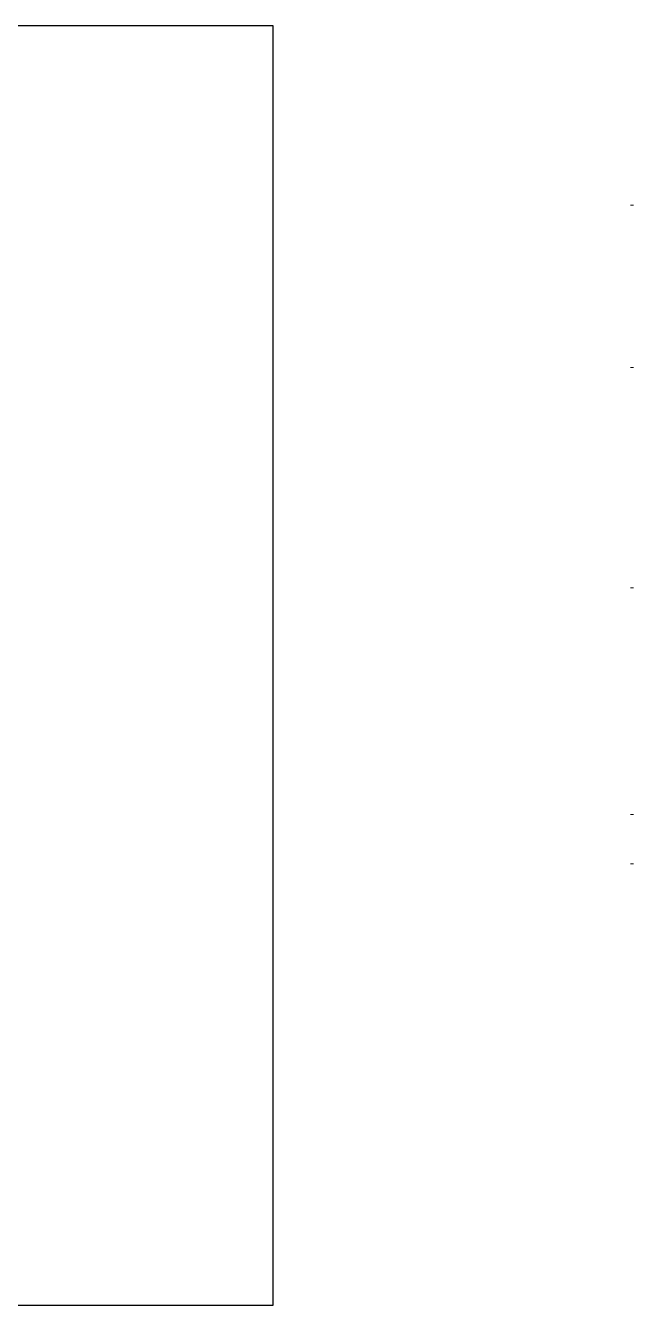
# Model space of a CAD drawing. Header units: millimetres. Extents: x 1832547 to 2001569, y -558009 to -417808.
# Drawn here: x 1866458 to 1876382, y -535353 to -514464 of the extents above; entities that cross this region are included whole.
import ezdxf

# ---------------------------------------------------------------- set-up
doc = ezdxf.new("R2010")
doc.units = ezdxf.units.MM
doc.header["$MEASUREMENT"] = 0
doc.linetypes.add('CENTER', pattern=[2, 1.25, -0.25, 0.25, -0.25])
doc.layers.add('CA. TUONG', color=30, linetype='CONTINUOUS', lineweight=30)
doc.layers.add('CA.tim 67', color=67, linetype='CENTER', lineweight=9)

msp = doc.modelspace()

# ---------------------------------------------------------------- linework, layer by layer
at = {"layer": 'CA. TUONG'}
msp.add_lwpolyline([(1832546.9, -514464.3), (1870493.3, -514464.3), (1870493.3, -535353.5), (1832546.9, -535353.5)], close=True, dxfattribs=at)
at = {"layer": 'CA.tim 67', "ltscale": 500}
for points in [[(1876337.1, -517393.6), (1876382.2, -517393.6)], [(1876337.1, -520043.6), (1876382.2, -520043.6)], [(1876337.1, -523643.6), (1876382.2, -523643.6)], [(1876337.1, -527343.6), (1876382.2, -527343.6)], [(1876337.1, -528143.6), (1876382.2, -528143.6)]]:
    msp.add_lwpolyline(points, dxfattribs=at)

doc.saveas('drawing.dxf')
